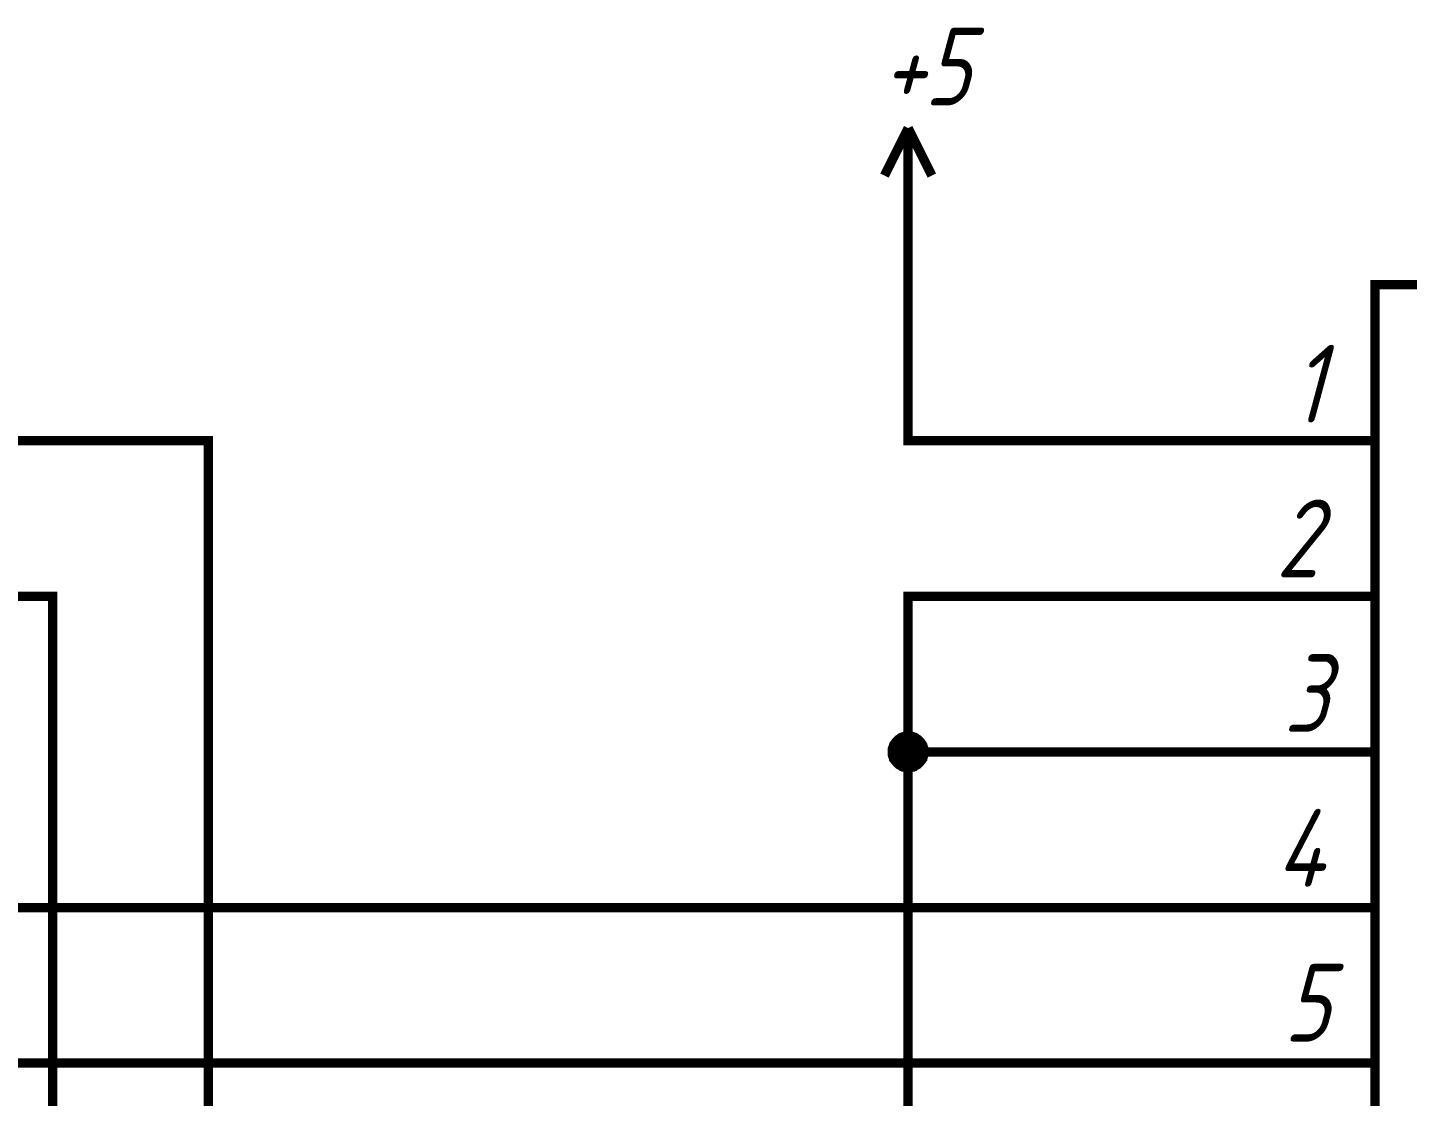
# Model space of a CAD drawing. Header units: millimetres. Extents: x 101 to 942, y 57 to 651.
# Drawn here: x 276.85 to 321.18, y 467.72 to 502.05 of the extents above; entities that cross this region are included whole.
import ezdxf

# ---------------------------------------------------------------- set-up
doc = ezdxf.new("R2010")
doc.units = ezdxf.units.MM
doc.header["$LTSCALE"] = 0.5
doc.layers.add('Sheet', color=255, linetype='Continuous')
doc.styles.add('GOST type A0', font='', dxfattribs={"oblique": 15, "height": 3.5})
doc.styles.get('GOST type A0').set_extended_font_data('GOST type A')

msp = doc.modelspace()

# ---------------------------------------------------------------- linework, layer by layer
at = {"layer": 'Sheet', "color": 7}
for points, const_width in [([(305.142, 498.823), (304.381, 497.301)], 0.3), ([(305.142, 498.823), (305.903, 497.301)], 0.3), ([(305.142, 496.291), (305.142, 498.823)], 0.3), ([(317.642, 488.788), (305.142, 488.788), (305.142, 496.291)], 0.3), ([(255.157, 488.788), (282.658, 488.788), (282.658, 441.287), (355.127, 441.287), (355.127, 453.792), (350.127, 453.792)], 0.3), ([(320.142, 488.788), (317.642, 488.788)], 0.3), ([(255.157, 483.787), (277.658, 483.787), (277.658, 436.285), (360.127, 436.285), (360.127, 458.793), (350.127, 458.793)], 0.3), ([(305.142, 478.785), (305.142, 483.787), (317.642, 483.787)], 0.3), ([(320.142, 483.787), (317.642, 483.787)], 0.3), ([(304.63, 478.785), (304.63, 478.816), (304.63, 478.831), (304.63, 478.863), (304.645, 478.894), (304.645, 478.909), (304.661, 478.94), (304.661, 478.956), (304.676, 478.987), (304.676, 479.002), (304.692, 479.033), (304.707, 479.049), (304.723, 479.065), (304.738, 479.096), (304.754, 479.111), (304.77, 479.127), (304.785, 479.142), (304.801, 479.158), (304.816, 479.173), (304.832, 479.189), (304.863, 479.204), (304.878, 479.22), (304.894, 479.235), (304.925, 479.251), (304.94, 479.251), (304.971, 479.266), (304.987, 479.266), (305.018, 479.282), (305.034, 479.282), (305.065, 479.298), (305.096, 479.298), (305.111, 479.298), (305.142, 479.298)], 0.3), ([(304.63, 478.785), (304.63, 478.816), (304.63, 478.831), (304.63, 478.863), (304.645, 478.894), (304.645, 478.909), (304.661, 478.94), (304.661, 478.956), (304.676, 478.987), (304.676, 479.002), (304.692, 479.033), (304.707, 479.049), (304.723, 479.065), (304.738, 479.096), (304.754, 479.111), (304.77, 479.127), (304.785, 479.142), (304.801, 479.158), (304.816, 479.173), (304.832, 479.189), (304.863, 479.204), (304.878, 479.22), (304.894, 479.235), (304.925, 479.251), (304.94, 479.251), (304.971, 479.266), (304.987, 479.266), (305.018, 479.282), (305.034, 479.282), (305.065, 479.298), (305.096, 479.298), (305.111, 479.298), (305.142, 479.298)], 0.3), ([(304.63, 478.785), (304.63, 478.816), (304.63, 478.831), (304.63, 478.863), (304.645, 478.894), (304.645, 478.909), (304.661, 478.94), (304.661, 478.956), (304.676, 478.987), (304.676, 479.002), (304.692, 479.033), (304.707, 479.049), (304.723, 479.065), (304.738, 479.096), (304.754, 479.111), (304.77, 479.127), (304.785, 479.142), (304.801, 479.158), (304.816, 479.173), (304.832, 479.189), (304.863, 479.204), (304.878, 479.22), (304.894, 479.235), (304.925, 479.251), (304.94, 479.251), (304.971, 479.266), (304.987, 479.266), (305.018, 479.282), (305.034, 479.282), (305.065, 479.298), (305.096, 479.298), (305.111, 479.298), (305.142, 479.298)], 0.3), ([(304.63, 478.785), (304.63, 478.816), (304.63, 478.831), (304.63, 478.863), (304.645, 478.894), (304.645, 478.909), (304.661, 478.94), (304.661, 478.956), (304.676, 478.987), (304.676, 479.002), (304.692, 479.033), (304.707, 479.049), (304.723, 479.065), (304.738, 479.096), (304.754, 479.111), (304.77, 479.127), (304.785, 479.142), (304.801, 479.158), (304.816, 479.173), (304.832, 479.189), (304.863, 479.204), (304.878, 479.22), (304.894, 479.235), (304.925, 479.251), (304.94, 479.251), (304.971, 479.266), (304.987, 479.266), (305.018, 479.282), (305.034, 479.282), (305.065, 479.298), (305.096, 479.298), (305.111, 479.298), (305.142, 479.298)], 0.3), ([(304.63, 478.785), (304.63, 478.816), (304.63, 478.831), (304.63, 478.863), (304.645, 478.894), (304.645, 478.909), (304.661, 478.94), (304.661, 478.956), (304.676, 478.987), (304.676, 479.002), (304.692, 479.033), (304.707, 479.049), (304.723, 479.065), (304.738, 479.096), (304.754, 479.111), (304.77, 479.127), (304.785, 479.142), (304.801, 479.158), (304.816, 479.173), (304.832, 479.189), (304.863, 479.204), (304.878, 479.22), (304.894, 479.235), (304.925, 479.251), (304.94, 479.251), (304.971, 479.266), (304.987, 479.266), (305.018, 479.282), (305.034, 479.282), (305.065, 479.298), (305.096, 479.298), (305.111, 479.298), (305.142, 479.298)], 0.0991), ([(304.63, 478.785), (304.63, 478.816), (304.63, 478.831), (304.63, 478.863), (304.645, 478.894), (304.645, 478.909), (304.661, 478.94), (304.661, 478.956), (304.676, 478.987), (304.676, 479.002), (304.692, 479.033), (304.707, 479.049), (304.723, 479.065), (304.738, 479.096), (304.754, 479.111), (304.77, 479.127), (304.785, 479.142), (304.801, 479.158), (304.816, 479.173), (304.832, 479.189), (304.863, 479.204), (304.878, 479.22), (304.894, 479.235), (304.925, 479.251), (304.94, 479.251), (304.971, 479.266), (304.987, 479.266), (305.018, 479.282), (305.034, 479.282), (305.065, 479.298), (305.096, 479.298), (305.111, 479.298), (305.142, 479.298)], 0.0991), ([(304.63, 478.785), (304.63, 478.816), (304.63, 478.831), (304.63, 478.863), (304.645, 478.894), (304.645, 478.909), (304.661, 478.94), (304.661, 478.956), (304.676, 478.987), (304.676, 479.002), (304.692, 479.033), (304.707, 479.049), (304.723, 479.065), (304.738, 479.096), (304.754, 479.111), (304.77, 479.127), (304.785, 479.142), (304.801, 479.158), (304.816, 479.173), (304.832, 479.189), (304.863, 479.204), (304.878, 479.22), (304.894, 479.235), (304.925, 479.251), (304.94, 479.251), (304.971, 479.266), (304.987, 479.266), (305.018, 479.282), (305.034, 479.282), (305.065, 479.298), (305.096, 479.298), (305.111, 479.298), (305.142, 479.298)], 0.0991), ([(304.63, 478.785), (304.63, 478.816), (304.63, 478.831), (304.63, 478.863), (304.645, 478.894), (304.645, 478.909), (304.661, 478.94), (304.661, 478.956), (304.676, 478.987), (304.676, 479.002), (304.692, 479.033), (304.707, 479.049), (304.723, 479.065), (304.738, 479.096), (304.754, 479.111), (304.77, 479.127), (304.785, 479.142), (304.801, 479.158), (304.816, 479.173), (304.832, 479.189), (304.863, 479.204), (304.878, 479.22), (304.894, 479.235), (304.925, 479.251), (304.94, 479.251), (304.971, 479.266), (304.987, 479.266), (305.018, 479.282), (305.034, 479.282), (305.065, 479.298), (305.096, 479.298), (305.111, 479.298), (305.142, 479.298)], 0.0991), ([(305.142, 479.298), (305.142, 479.298)], 0.3), ([(305.142, 479.298), (305.173, 479.298), (305.189, 479.298), (305.22, 479.298), (305.251, 479.282), (305.266, 479.282), (305.298, 479.266), (305.313, 479.266), (305.344, 479.251), (305.36, 479.251), (305.391, 479.235), (305.406, 479.22), (305.422, 479.204), (305.453, 479.189), (305.468, 479.173), (305.484, 479.158), (305.499, 479.142), (305.515, 479.127), (305.53, 479.111), (305.546, 479.096), (305.561, 479.065), (305.577, 479.049), (305.593, 479.033), (305.608, 479.002), (305.608, 478.987), (305.624, 478.956), (305.624, 478.94), (305.639, 478.909), (305.639, 478.894), (305.655, 478.863), (305.655, 478.831), (305.655, 478.816), (305.655, 478.785)], 0.3), ([(305.142, 479.298), (305.142, 479.298)], 0.3), ([(305.142, 479.298), (305.173, 479.298), (305.189, 479.298), (305.22, 479.298), (305.251, 479.282), (305.266, 479.282), (305.298, 479.266), (305.313, 479.266), (305.344, 479.251), (305.36, 479.251), (305.391, 479.235), (305.406, 479.22), (305.422, 479.204), (305.453, 479.189), (305.468, 479.173), (305.484, 479.158), (305.499, 479.142), (305.515, 479.127), (305.53, 479.111), (305.546, 479.096), (305.561, 479.065), (305.577, 479.049), (305.593, 479.033), (305.608, 479.002), (305.608, 478.987), (305.624, 478.956), (305.624, 478.94), (305.639, 478.909), (305.639, 478.894), (305.655, 478.863), (305.655, 478.831), (305.655, 478.816), (305.655, 478.785)], 0.3), ([(305.142, 479.298), (305.142, 479.298)], 0.3), ([(305.142, 479.298), (305.173, 479.298), (305.189, 479.298), (305.22, 479.298), (305.251, 479.282), (305.266, 479.282), (305.298, 479.266), (305.313, 479.266), (305.344, 479.251), (305.36, 479.251), (305.391, 479.235), (305.406, 479.22), (305.422, 479.204), (305.453, 479.189), (305.468, 479.173), (305.484, 479.158), (305.499, 479.142), (305.515, 479.127), (305.53, 479.111), (305.546, 479.096), (305.561, 479.065), (305.577, 479.049), (305.593, 479.033), (305.608, 479.002), (305.608, 478.987), (305.624, 478.956), (305.624, 478.94), (305.639, 478.909), (305.639, 478.894), (305.655, 478.863), (305.655, 478.831), (305.655, 478.816), (305.655, 478.785)], 0.3), ([(305.142, 479.298), (305.142, 479.298)], 0.3), ([(305.142, 479.298), (305.173, 479.298), (305.189, 479.298), (305.22, 479.298), (305.251, 479.282), (305.266, 479.282), (305.298, 479.266), (305.313, 479.266), (305.344, 479.251), (305.36, 479.251), (305.391, 479.235), (305.406, 479.22), (305.422, 479.204), (305.453, 479.189), (305.468, 479.173), (305.484, 479.158), (305.499, 479.142), (305.515, 479.127), (305.53, 479.111), (305.546, 479.096), (305.561, 479.065), (305.577, 479.049), (305.593, 479.033), (305.608, 479.002), (305.608, 478.987), (305.624, 478.956), (305.624, 478.94), (305.639, 478.909), (305.639, 478.894), (305.655, 478.863), (305.655, 478.831), (305.655, 478.816), (305.655, 478.785)], 0.3), ([(305.142, 479.298), (305.142, 479.298)], 0.0991), ([(305.142, 479.298), (305.173, 479.298), (305.189, 479.298), (305.22, 479.298), (305.251, 479.282), (305.266, 479.282), (305.298, 479.266), (305.313, 479.266), (305.344, 479.251), (305.36, 479.251), (305.391, 479.235), (305.406, 479.22), (305.422, 479.204), (305.453, 479.189), (305.468, 479.173), (305.484, 479.158), (305.499, 479.142), (305.515, 479.127), (305.53, 479.111), (305.546, 479.096), (305.561, 479.065), (305.577, 479.049), (305.593, 479.033), (305.608, 479.002), (305.608, 478.987), (305.624, 478.956), (305.624, 478.94), (305.639, 478.909), (305.639, 478.894), (305.655, 478.863), (305.655, 478.831), (305.655, 478.816), (305.655, 478.785)], 0.0991), ([(305.142, 479.298), (305.142, 479.298)], 0.0991), ([(305.142, 479.298), (305.173, 479.298), (305.189, 479.298), (305.22, 479.298), (305.251, 479.282), (305.266, 479.282), (305.298, 479.266), (305.313, 479.266), (305.344, 479.251), (305.36, 479.251), (305.391, 479.235), (305.406, 479.22), (305.422, 479.204), (305.453, 479.189), (305.468, 479.173), (305.484, 479.158), (305.499, 479.142), (305.515, 479.127), (305.53, 479.111), (305.546, 479.096), (305.561, 479.065), (305.577, 479.049), (305.593, 479.033), (305.608, 479.002), (305.608, 478.987), (305.624, 478.956), (305.624, 478.94), (305.639, 478.909), (305.639, 478.894), (305.655, 478.863), (305.655, 478.831), (305.655, 478.816), (305.655, 478.785)], 0.0991), ([(305.142, 479.298), (305.142, 479.298)], 0.0991), ([(305.142, 479.298), (305.173, 479.298), (305.189, 479.298), (305.22, 479.298), (305.251, 479.282), (305.266, 479.282), (305.298, 479.266), (305.313, 479.266), (305.344, 479.251), (305.36, 479.251), (305.391, 479.235), (305.406, 479.22), (305.422, 479.204), (305.453, 479.189), (305.468, 479.173), (305.484, 479.158), (305.499, 479.142), (305.515, 479.127), (305.53, 479.111), (305.546, 479.096), (305.561, 479.065), (305.577, 479.049), (305.593, 479.033), (305.608, 479.002), (305.608, 478.987), (305.624, 478.956), (305.624, 478.94), (305.639, 478.909), (305.639, 478.894), (305.655, 478.863), (305.655, 478.831), (305.655, 478.816), (305.655, 478.785)], 0.0991), ([(305.142, 479.298), (305.142, 479.298)], 0.0991), ([(305.142, 479.298), (305.173, 479.298), (305.189, 479.298), (305.22, 479.298), (305.251, 479.282), (305.266, 479.282), (305.298, 479.266), (305.313, 479.266), (305.344, 479.251), (305.36, 479.251), (305.391, 479.235), (305.406, 479.22), (305.422, 479.204), (305.453, 479.189), (305.468, 479.173), (305.484, 479.158), (305.499, 479.142), (305.515, 479.127), (305.53, 479.111), (305.546, 479.096), (305.561, 479.065), (305.577, 479.049), (305.593, 479.033), (305.608, 479.002), (305.608, 478.987), (305.624, 478.956), (305.624, 478.94), (305.639, 478.909), (305.639, 478.894), (305.655, 478.863), (305.655, 478.831), (305.655, 478.816), (305.655, 478.785)], 0.0991), ([(305.142, 478.288), (305.111, 478.288), (305.096, 478.288), (305.065, 478.288), (305.034, 478.303), (305.018, 478.303), (304.987, 478.303), (304.971, 478.319), (304.94, 478.319), (304.925, 478.334), (304.894, 478.35), (304.878, 478.365), (304.863, 478.365), (304.832, 478.381), (304.816, 478.397), (304.801, 478.412), (304.785, 478.428), (304.77, 478.443), (304.754, 478.474), (304.738, 478.49), (304.723, 478.505), (304.707, 478.521), (304.692, 478.552), (304.676, 478.567), (304.676, 478.583), (304.661, 478.614), (304.661, 478.63), (304.645, 478.661), (304.645, 478.676), (304.63, 478.707), (304.63, 478.738), (304.63, 478.754), (304.63, 478.785)], 0.3), ([(304.63, 478.785), (304.63, 478.785)], 0.3), ([(305.142, 478.288), (305.111, 478.288), (305.096, 478.288), (305.065, 478.288), (305.034, 478.303), (305.018, 478.303), (304.987, 478.303), (304.971, 478.319), (304.94, 478.319), (304.925, 478.334), (304.894, 478.35), (304.878, 478.365), (304.863, 478.365), (304.832, 478.381), (304.816, 478.397), (304.801, 478.412), (304.785, 478.428), (304.77, 478.443), (304.754, 478.474), (304.738, 478.49), (304.723, 478.505), (304.707, 478.521), (304.692, 478.552), (304.676, 478.567), (304.676, 478.583), (304.661, 478.614), (304.661, 478.63), (304.645, 478.661), (304.645, 478.676), (304.63, 478.707), (304.63, 478.738), (304.63, 478.754), (304.63, 478.785)], 0.3), ([(304.63, 478.785), (304.63, 478.785)], 0.3), ([(305.142, 478.288), (305.111, 478.288), (305.096, 478.288), (305.065, 478.288), (305.034, 478.303), (305.018, 478.303), (304.987, 478.303), (304.971, 478.319), (304.94, 478.319), (304.925, 478.334), (304.894, 478.35), (304.878, 478.365), (304.863, 478.365), (304.832, 478.381), (304.816, 478.397), (304.801, 478.412), (304.785, 478.428), (304.77, 478.443), (304.754, 478.474), (304.738, 478.49), (304.723, 478.505), (304.707, 478.521), (304.692, 478.552), (304.676, 478.567), (304.676, 478.583), (304.661, 478.614), (304.661, 478.63), (304.645, 478.661), (304.645, 478.676), (304.63, 478.707), (304.63, 478.738), (304.63, 478.754), (304.63, 478.785)], 0.3), ([(304.63, 478.785), (304.63, 478.785)], 0.3), ([(305.142, 478.288), (305.111, 478.288), (305.096, 478.288), (305.065, 478.288), (305.034, 478.303), (305.018, 478.303), (304.987, 478.303), (304.971, 478.319), (304.94, 478.319), (304.925, 478.334), (304.894, 478.35), (304.878, 478.365), (304.863, 478.365), (304.832, 478.381), (304.816, 478.397), (304.801, 478.412), (304.785, 478.428), (304.77, 478.443), (304.754, 478.474), (304.738, 478.49), (304.723, 478.505), (304.707, 478.521), (304.692, 478.552), (304.676, 478.567), (304.676, 478.583), (304.661, 478.614), (304.661, 478.63), (304.645, 478.661), (304.645, 478.676), (304.63, 478.707), (304.63, 478.738), (304.63, 478.754), (304.63, 478.785)], 0.3), ([(304.63, 478.785), (304.63, 478.785)], 0.3), ([(305.142, 478.288), (305.111, 478.288), (305.096, 478.288), (305.065, 478.288), (305.034, 478.303), (305.018, 478.303), (304.987, 478.303), (304.971, 478.319), (304.94, 478.319), (304.925, 478.334), (304.894, 478.35), (304.878, 478.365), (304.863, 478.365), (304.832, 478.381), (304.816, 478.397), (304.801, 478.412), (304.785, 478.428), (304.77, 478.443), (304.754, 478.474), (304.738, 478.49), (304.723, 478.505), (304.707, 478.521), (304.692, 478.552), (304.676, 478.567), (304.676, 478.583), (304.661, 478.614), (304.661, 478.63), (304.645, 478.661), (304.645, 478.676), (304.63, 478.707), (304.63, 478.738), (304.63, 478.754), (304.63, 478.785)], 0.0991), ([(304.63, 478.785), (304.63, 478.785)], 0.0991), ([(305.142, 478.288), (305.111, 478.288), (305.096, 478.288), (305.065, 478.288), (305.034, 478.303), (305.018, 478.303), (304.987, 478.303), (304.971, 478.319), (304.94, 478.319), (304.925, 478.334), (304.894, 478.35), (304.878, 478.365), (304.863, 478.365), (304.832, 478.381), (304.816, 478.397), (304.801, 478.412), (304.785, 478.428), (304.77, 478.443), (304.754, 478.474), (304.738, 478.49), (304.723, 478.505), (304.707, 478.521), (304.692, 478.552), (304.676, 478.567), (304.676, 478.583), (304.661, 478.614), (304.661, 478.63), (304.645, 478.661), (304.645, 478.676), (304.63, 478.707), (304.63, 478.738), (304.63, 478.754), (304.63, 478.785)], 0.0991), ([(304.63, 478.785), (304.63, 478.785)], 0.0991), ([(305.142, 478.288), (305.111, 478.288), (305.096, 478.288), (305.065, 478.288), (305.034, 478.303), (305.018, 478.303), (304.987, 478.303), (304.971, 478.319), (304.94, 478.319), (304.925, 478.334), (304.894, 478.35), (304.878, 478.365), (304.863, 478.365), (304.832, 478.381), (304.816, 478.397), (304.801, 478.412), (304.785, 478.428), (304.77, 478.443), (304.754, 478.474), (304.738, 478.49), (304.723, 478.505), (304.707, 478.521), (304.692, 478.552), (304.676, 478.567), (304.676, 478.583), (304.661, 478.614), (304.661, 478.63), (304.645, 478.661), (304.645, 478.676), (304.63, 478.707), (304.63, 478.738), (304.63, 478.754), (304.63, 478.785)], 0.0991), ([(304.63, 478.785), (304.63, 478.785)], 0.0991), ([(305.142, 478.288), (305.111, 478.288), (305.096, 478.288), (305.065, 478.288), (305.034, 478.303), (305.018, 478.303), (304.987, 478.303), (304.971, 478.319), (304.94, 478.319), (304.925, 478.334), (304.894, 478.35), (304.878, 478.365), (304.863, 478.365), (304.832, 478.381), (304.816, 478.397), (304.801, 478.412), (304.785, 478.428), (304.77, 478.443), (304.754, 478.474), (304.738, 478.49), (304.723, 478.505), (304.707, 478.521), (304.692, 478.552), (304.676, 478.567), (304.676, 478.583), (304.661, 478.614), (304.661, 478.63), (304.645, 478.661), (304.645, 478.676), (304.63, 478.707), (304.63, 478.738), (304.63, 478.754), (304.63, 478.785)], 0.0991), ([(304.63, 478.785), (304.63, 478.785)], 0.0991), ([(317.642, 478.785), (305.142, 478.785), (305.142, 453.792)], 0.3), ([(305.655, 478.785), (305.655, 478.754), (305.655, 478.738), (305.655, 478.707), (305.639, 478.676), (305.639, 478.661), (305.624, 478.63), (305.624, 478.614), (305.608, 478.583), (305.608, 478.567), (305.593, 478.552), (305.577, 478.521), (305.561, 478.505), (305.546, 478.49), (305.53, 478.474), (305.515, 478.443), (305.499, 478.428), (305.484, 478.412), (305.468, 478.397), (305.453, 478.381), (305.422, 478.365), (305.406, 478.365), (305.391, 478.35), (305.36, 478.334), (305.344, 478.319), (305.313, 478.319), (305.298, 478.303), (305.266, 478.303), (305.251, 478.303), (305.22, 478.288), (305.189, 478.288), (305.173, 478.288), (305.142, 478.288)], 0.3), ([(305.655, 478.785), (305.655, 478.754), (305.655, 478.738), (305.655, 478.707), (305.639, 478.676), (305.639, 478.661), (305.624, 478.63), (305.624, 478.614), (305.608, 478.583), (305.608, 478.567), (305.593, 478.552), (305.577, 478.521), (305.561, 478.505), (305.546, 478.49), (305.53, 478.474), (305.515, 478.443), (305.499, 478.428), (305.484, 478.412), (305.468, 478.397), (305.453, 478.381), (305.422, 478.365), (305.406, 478.365), (305.391, 478.35), (305.36, 478.334), (305.344, 478.319), (305.313, 478.319), (305.298, 478.303), (305.266, 478.303), (305.251, 478.303), (305.22, 478.288), (305.189, 478.288), (305.173, 478.288), (305.142, 478.288)], 0.3), ([(305.655, 478.785), (305.655, 478.754), (305.655, 478.738), (305.655, 478.707), (305.639, 478.676), (305.639, 478.661), (305.624, 478.63), (305.624, 478.614), (305.608, 478.583), (305.608, 478.567), (305.593, 478.552), (305.577, 478.521), (305.561, 478.505), (305.546, 478.49), (305.53, 478.474), (305.515, 478.443), (305.499, 478.428), (305.484, 478.412), (305.468, 478.397), (305.453, 478.381), (305.422, 478.365), (305.406, 478.365), (305.391, 478.35), (305.36, 478.334), (305.344, 478.319), (305.313, 478.319), (305.298, 478.303), (305.266, 478.303), (305.251, 478.303), (305.22, 478.288), (305.189, 478.288), (305.173, 478.288), (305.142, 478.288)], 0.3), ([(305.655, 478.785), (305.655, 478.754), (305.655, 478.738), (305.655, 478.707), (305.639, 478.676), (305.639, 478.661), (305.624, 478.63), (305.624, 478.614), (305.608, 478.583), (305.608, 478.567), (305.593, 478.552), (305.577, 478.521), (305.561, 478.505), (305.546, 478.49), (305.53, 478.474), (305.515, 478.443), (305.499, 478.428), (305.484, 478.412), (305.468, 478.397), (305.453, 478.381), (305.422, 478.365), (305.406, 478.365), (305.391, 478.35), (305.36, 478.334), (305.344, 478.319), (305.313, 478.319), (305.298, 478.303), (305.266, 478.303), (305.251, 478.303), (305.22, 478.288), (305.189, 478.288), (305.173, 478.288), (305.142, 478.288)], 0.3), ([(305.655, 478.785), (305.655, 478.754), (305.655, 478.738), (305.655, 478.707), (305.639, 478.676), (305.639, 478.661), (305.624, 478.63), (305.624, 478.614), (305.608, 478.583), (305.608, 478.567), (305.593, 478.552), (305.577, 478.521), (305.561, 478.505), (305.546, 478.49), (305.53, 478.474), (305.515, 478.443), (305.499, 478.428), (305.484, 478.412), (305.468, 478.397), (305.453, 478.381), (305.422, 478.365), (305.406, 478.365), (305.391, 478.35), (305.36, 478.334), (305.344, 478.319), (305.313, 478.319), (305.298, 478.303), (305.266, 478.303), (305.251, 478.303), (305.22, 478.288), (305.189, 478.288), (305.173, 478.288), (305.142, 478.288)], 0.0991), ([(305.655, 478.785), (305.655, 478.754), (305.655, 478.738), (305.655, 478.707), (305.639, 478.676), (305.639, 478.661), (305.624, 478.63), (305.624, 478.614), (305.608, 478.583), (305.608, 478.567), (305.593, 478.552), (305.577, 478.521), (305.561, 478.505), (305.546, 478.49), (305.53, 478.474), (305.515, 478.443), (305.499, 478.428), (305.484, 478.412), (305.468, 478.397), (305.453, 478.381), (305.422, 478.365), (305.406, 478.365), (305.391, 478.35), (305.36, 478.334), (305.344, 478.319), (305.313, 478.319), (305.298, 478.303), (305.266, 478.303), (305.251, 478.303), (305.22, 478.288), (305.189, 478.288), (305.173, 478.288), (305.142, 478.288)], 0.0991), ([(305.655, 478.785), (305.655, 478.754), (305.655, 478.738), (305.655, 478.707), (305.639, 478.676), (305.639, 478.661), (305.624, 478.63), (305.624, 478.614), (305.608, 478.583), (305.608, 478.567), (305.593, 478.552), (305.577, 478.521), (305.561, 478.505), (305.546, 478.49), (305.53, 478.474), (305.515, 478.443), (305.499, 478.428), (305.484, 478.412), (305.468, 478.397), (305.453, 478.381), (305.422, 478.365), (305.406, 478.365), (305.391, 478.35), (305.36, 478.334), (305.344, 478.319), (305.313, 478.319), (305.298, 478.303), (305.266, 478.303), (305.251, 478.303), (305.22, 478.288), (305.189, 478.288), (305.173, 478.288), (305.142, 478.288)], 0.0991), ([(305.655, 478.785), (305.655, 478.754), (305.655, 478.738), (305.655, 478.707), (305.639, 478.676), (305.639, 478.661), (305.624, 478.63), (305.624, 478.614), (305.608, 478.583), (305.608, 478.567), (305.593, 478.552), (305.577, 478.521), (305.561, 478.505), (305.546, 478.49), (305.53, 478.474), (305.515, 478.443), (305.499, 478.428), (305.484, 478.412), (305.468, 478.397), (305.453, 478.381), (305.422, 478.365), (305.406, 478.365), (305.391, 478.35), (305.36, 478.334), (305.344, 478.319), (305.313, 478.319), (305.298, 478.303), (305.266, 478.303), (305.251, 478.303), (305.22, 478.288), (305.189, 478.288), (305.173, 478.288), (305.142, 478.288)], 0.0991), ([(305.655, 478.785), (305.655, 478.785), (305.655, 478.785), (305.655, 478.785), (305.655, 478.785), (305.655, 478.785), (305.655, 478.785), (305.655, 478.785), (305.655, 478.785), (305.655, 478.785), (305.655, 478.785), (305.655, 478.785), (305.655, 478.785), (305.655, 478.785), (305.655, 478.785), (305.655, 478.785), (305.655, 478.785), (305.655, 478.785), (305.655, 478.785), (305.655, 478.785), (305.655, 478.785), (305.655, 478.785), (305.655, 478.785), (305.655, 478.785), (305.655, 478.785), (305.655, 478.785), (305.655, 478.785), (305.655, 478.785), (305.655, 478.785), (305.655, 478.785), (305.655, 478.785), (305.655, 478.785), (305.655, 478.785)], 0.3), ([(305.655, 478.785), (305.655, 478.785)], 0.3), ([(305.655, 478.785), (305.655, 478.785), (305.655, 478.785), (305.655, 478.785), (305.655, 478.785), (305.655, 478.785), (305.655, 478.785), (305.655, 478.785), (305.655, 478.785), (305.655, 478.785), (305.655, 478.785), (305.655, 478.785), (305.655, 478.785), (305.655, 478.785), (305.655, 478.785), (305.655, 478.785), (305.655, 478.785), (305.655, 478.785), (305.655, 478.785), (305.655, 478.785), (305.655, 478.785), (305.655, 478.785), (305.655, 478.785), (305.655, 478.785), (305.655, 478.785), (305.655, 478.785), (305.655, 478.785), (305.655, 478.785), (305.655, 478.785), (305.655, 478.785), (305.655, 478.785), (305.655, 478.785), (305.655, 478.785)], 0.3), ([(305.655, 478.785), (305.655, 478.785)], 0.3), ([(305.655, 478.785), (305.655, 478.785), (305.655, 478.785), (305.655, 478.785), (305.655, 478.785), (305.655, 478.785), (305.655, 478.785), (305.655, 478.785), (305.655, 478.785), (305.655, 478.785), (305.655, 478.785), (305.655, 478.785), (305.655, 478.785), (305.655, 478.785), (305.655, 478.785), (305.655, 478.785), (305.655, 478.785), (305.655, 478.785), (305.655, 478.785), (305.655, 478.785), (305.655, 478.785), (305.655, 478.785), (305.655, 478.785), (305.655, 478.785), (305.655, 478.785), (305.655, 478.785), (305.655, 478.785), (305.655, 478.785), (305.655, 478.785), (305.655, 478.785), (305.655, 478.785), (305.655, 478.785), (305.655, 478.785)], 0.3), ([(305.655, 478.785), (305.655, 478.785)], 0.3), ([(305.655, 478.785), (305.655, 478.785), (305.655, 478.785), (305.655, 478.785), (305.655, 478.785), (305.655, 478.785), (305.655, 478.785), (305.655, 478.785), (305.655, 478.785), (305.655, 478.785), (305.655, 478.785), (305.655, 478.785), (305.655, 478.785), (305.655, 478.785), (305.655, 478.785), (305.655, 478.785), (305.655, 478.785), (305.655, 478.785), (305.655, 478.785), (305.655, 478.785), (305.655, 478.785), (305.655, 478.785), (305.655, 478.785), (305.655, 478.785), (305.655, 478.785), (305.655, 478.785), (305.655, 478.785), (305.655, 478.785), (305.655, 478.785), (305.655, 478.785), (305.655, 478.785), (305.655, 478.785), (305.655, 478.785)], 0.3), ([(305.655, 478.785), (305.655, 478.785)], 0.3), ([(305.655, 478.785), (305.655, 478.785), (305.655, 478.785), (305.655, 478.785), (305.655, 478.785), (305.655, 478.785), (305.655, 478.785), (305.655, 478.785), (305.655, 478.785), (305.655, 478.785), (305.655, 478.785), (305.655, 478.785), (305.655, 478.785), (305.655, 478.785), (305.655, 478.785), (305.655, 478.785), (305.655, 478.785), (305.655, 478.785), (305.655, 478.785), (305.655, 478.785), (305.655, 478.785), (305.655, 478.785), (305.655, 478.785), (305.655, 478.785), (305.655, 478.785), (305.655, 478.785), (305.655, 478.785), (305.655, 478.785), (305.655, 478.785), (305.655, 478.785), (305.655, 478.785), (305.655, 478.785), (305.655, 478.785)], 0.0991), ([(305.655, 478.785), (305.655, 478.785)], 0.0991), ([(305.655, 478.785), (305.655, 478.785), (305.655, 478.785), (305.655, 478.785), (305.655, 478.785), (305.655, 478.785), (305.655, 478.785), (305.655, 478.785), (305.655, 478.785), (305.655, 478.785), (305.655, 478.785), (305.655, 478.785), (305.655, 478.785), (305.655, 478.785), (305.655, 478.785), (305.655, 478.785), (305.655, 478.785), (305.655, 478.785), (305.655, 478.785), (305.655, 478.785), (305.655, 478.785), (305.655, 478.785), (305.655, 478.785), (305.655, 478.785), (305.655, 478.785), (305.655, 478.785), (305.655, 478.785), (305.655, 478.785), (305.655, 478.785), (305.655, 478.785), (305.655, 478.785), (305.655, 478.785), (305.655, 478.785)], 0.0991), ([(305.655, 478.785), (305.655, 478.785)], 0.0991), ([(305.655, 478.785), (305.655, 478.785), (305.655, 478.785), (305.655, 478.785), (305.655, 478.785), (305.655, 478.785), (305.655, 478.785), (305.655, 478.785), (305.655, 478.785), (305.655, 478.785), (305.655, 478.785), (305.655, 478.785), (305.655, 478.785), (305.655, 478.785), (305.655, 478.785), (305.655, 478.785), (305.655, 478.785), (305.655, 478.785), (305.655, 478.785), (305.655, 478.785), (305.655, 478.785), (305.655, 478.785), (305.655, 478.785), (305.655, 478.785), (305.655, 478.785), (305.655, 478.785), (305.655, 478.785), (305.655, 478.785), (305.655, 478.785), (305.655, 478.785), (305.655, 478.785), (305.655, 478.785), (305.655, 478.785)], 0.0991), ([(305.655, 478.785), (305.655, 478.785)], 0.0991), ([(305.655, 478.785), (305.655, 478.785), (305.655, 478.785), (305.655, 478.785), (305.655, 478.785), (305.655, 478.785), (305.655, 478.785), (305.655, 478.785), (305.655, 478.785), (305.655, 478.785), (305.655, 478.785), (305.655, 478.785), (305.655, 478.785), (305.655, 478.785), (305.655, 478.785), (305.655, 478.785), (305.655, 478.785), (305.655, 478.785), (305.655, 478.785), (305.655, 478.785), (305.655, 478.785), (305.655, 478.785), (305.655, 478.785), (305.655, 478.785), (305.655, 478.785), (305.655, 478.785), (305.655, 478.785), (305.655, 478.785), (305.655, 478.785), (305.655, 478.785), (305.655, 478.785), (305.655, 478.785), (305.655, 478.785)], 0.0991), ([(305.655, 478.785), (305.655, 478.785)], 0.0991), ([(320.142, 478.785), (317.642, 478.785)], 0.3), ([(255.157, 473.783), (317.642, 473.783)], 0.3), ([(320.142, 473.783), (317.642, 473.783)], 0.3), ([(255.157, 468.797), (317.642, 468.797)], 0.3), ([(320.142, 468.797), (317.642, 468.797)], 0.3)]:
    msp.add_lwpolyline(points, dxfattribs=dict(at, const_width=const_width))
at = {"layer": 'Sheet', "color": 7, "const_width": 0.3}
msp.add_lwpolyline([(320.142, 493.79), (347.627, 493.79), (347.627, 448.79), (320.142, 448.79), (320.142, 493.79)], close=True, dxfattribs=at)
at = {"layer": 'Sheet', "color": 7, "const_width": 0.508}
msp.add_lwpolyline([(304.809, 478.797, 1), (305.317, 478.797, 1)], format="xyb", close=True, dxfattribs=at)

# ---------------------------------------------------------------- texts
at = {"layer": 'Sheet', "color": 7, "style": 'GOST type A0', "oblique": 15}
for s, p in [('+5', (304.288, 499.553)), ('1', (317.456, 489.363)), ('2', (316.959, 484.392)), ('3', (317.208, 479.422)), ('4', (316.959, 474.451)), ('5', (317.208, 469.48))]:
    msp.add_text(s, height=2.5, dxfattribs=at).set_placement(p)

doc.saveas('drawing.dxf')
